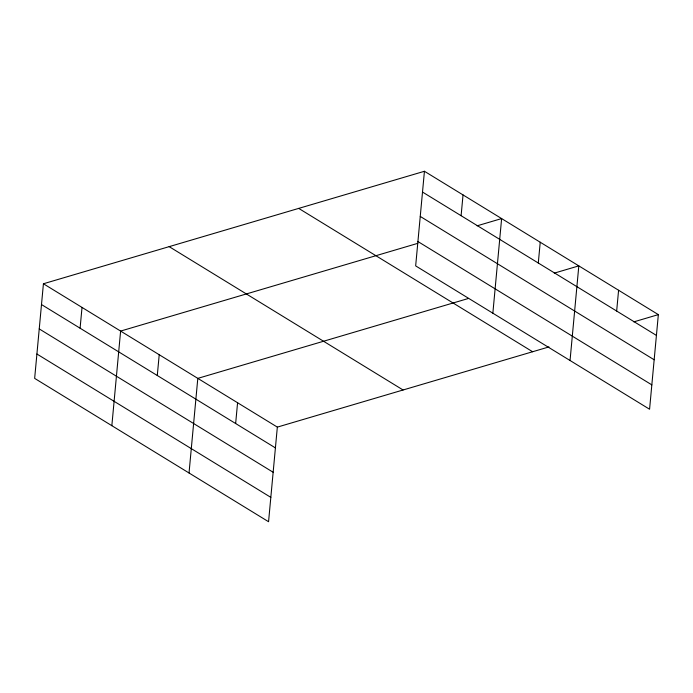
<?xml version="1.0" encoding="UTF-8"?>
<svg xmlns="http://www.w3.org/2000/svg" width="693" height="693" viewBox="0 0 693 693"><rect width="100%" height="100%" fill="white"/><g stroke="black" fill="none" stroke-linecap="round" stroke-linejoin="round"><path stroke-width="1.04" d="M43.425 283.766L34.65 378.378L268.563 521.725L277.339 427.113L43.425 283.766L424.437 171.275L658.35 314.622L649.575 409.234L415.661 265.887L424.437 171.275M80.093 328.205L82.025 307.415M111.842 425.684L120.617 331.072L417.81 243.33M157.285 375.511L159.217 354.721M189.033 472.99L197.808 378.378L468.416 298.475M235.646 423.527L237.578 402.746M461.105 215.714L463.037 194.924M492.853 313.193L501.628 218.581L477.096 225.823M538.296 263.019L540.228 242.229M570.044 360.499L578.82 265.878L554.287 273.129M616.657 311.036L618.589 290.254M277.339 427.113L548.969 346.916M633.818 321.864L658.35 314.622M422.513 192.056L656.418 335.403M420.253 216.424L654.157 359.771M417.922 241.528L651.836 384.875M298.7 208.394L532.614 351.741M169.161 246.639L403.075 389.986M41.502 304.556L275.416 447.895M39.241 328.915L273.155 472.262M36.911 354.019L270.824 497.366"/></g></svg>
